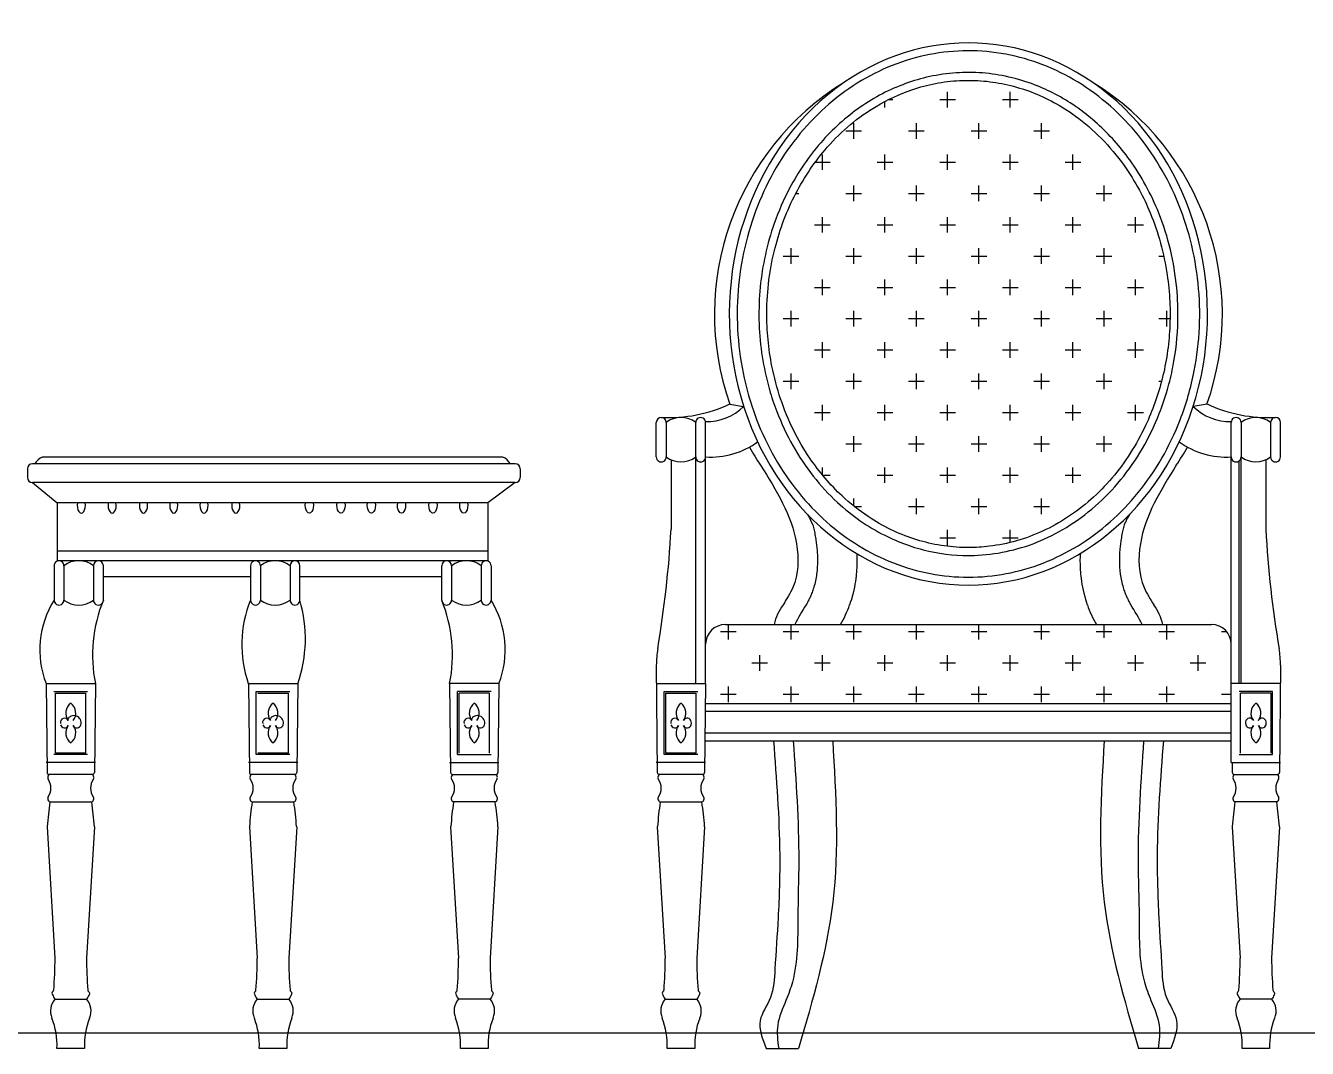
# Model space of a CAD drawing. Header units: inches. Extents: x 6 to 48.5, y 12.5 to 37.3.
# Drawn here: x 21.323 to 22.623, y 25.232 to 26.269 of the extents above; entities that cross this region are included whole.
import ezdxf

# ---------------------------------------------------------------- set-up
doc = ezdxf.new("R2010")
doc.units = ezdxf.units.IN
doc.header["$MEASUREMENT"] = 0
doc.layers.add('02', color=2, linetype='Continuous')
doc.layers.add('1', color=1, linetype='Continuous')

msp = doc.modelspace()

# ---------------------------------------------------------------- linework, layer by layer
at = {"layer": '02'}
for p, q in [((22.1942, 26.1865), (22.1942, 26.1926)), ((22.1977, 26.1944), (22.2022, 26.1944)), ((22.2498, 26.1944), (22.2657, 26.1944)), ((22.2577, 26.1865), (22.2577, 26.2023)), ((22.3133, 26.1944), (22.3292, 26.1944)), ((22.3212, 26.1865), (22.3212, 26.2023)), ((22.1625, 26.1547), (22.1625, 26.1706)), ((22.226, 26.1547), (22.226, 26.1706)), ((22.2895, 26.1547), (22.2895, 26.1706)), ((22.353, 26.1547), (22.353, 26.1706)), ((22.1545, 26.1627), (22.1704, 26.1627)), ((22.218, 26.1627), (22.2339, 26.1627)), ((22.2815, 26.1627), (22.2974, 26.1627)), ((22.345, 26.1627), (22.3609, 26.1627)), ((22.1235, 26.1309), (22.1387, 26.1309)), ((22.1307, 26.123), (22.1307, 26.1388)), ((22.1863, 26.1309), (22.2022, 26.1309)), ((22.1942, 26.123), (22.1942, 26.1388)), ((22.2498, 26.1309), (22.2657, 26.1309)), ((22.2577, 26.123), (22.2577, 26.1388)), ((22.3133, 26.1309), (22.3292, 26.1309)), ((22.3212, 26.123), (22.3212, 26.1388)), ((22.3768, 26.1309), (22.3927, 26.1309)), ((22.3847, 26.123), (22.3847, 26.1388)), ((22.1625, 26.0912), (22.1625, 26.1071)), ((22.226, 26.0912), (22.226, 26.1071)), ((22.2895, 26.0912), (22.2895, 26.1071)), ((22.353, 26.0912), (22.353, 26.1071)), ((22.4165, 26.0912), (22.4165, 26.1071)), ((22.1037, 26.0992), (22.1069, 26.0992)), ((22.1545, 26.0992), (22.1704, 26.0992)), ((22.218, 26.0992), (22.2339, 26.0992)), ((22.2815, 26.0992), (22.2974, 26.0992)), ((22.345, 26.0992), (22.3609, 26.0992)), ((22.4085, 26.0992), (22.4244, 26.0992)), ((22.1307, 26.0595), (22.1307, 26.0753)), ((22.1942, 26.0595), (22.1942, 26.0753)), ((22.2577, 26.0595), (22.2577, 26.0753)), ((22.3212, 26.0595), (22.3212, 26.0753)), ((22.3847, 26.0595), (22.3847, 26.0753)), ((22.4482, 26.0595), (22.4482, 26.0753)), ((22.1228, 26.0674), (22.1387, 26.0674)), ((22.1863, 26.0674), (22.2022, 26.0674)), ((22.2498, 26.0674), (22.2657, 26.0674)), ((22.3133, 26.0674), (22.3292, 26.0674)), ((22.3768, 26.0674), (22.3927, 26.0674)), ((22.4403, 26.0674), (22.4562, 26.0674)), ((22.099, 26.0277), (22.099, 26.0436)), ((22.1625, 26.0277), (22.1625, 26.0436)), ((22.226, 26.0277), (22.226, 26.0436)), ((22.2895, 26.0277), (22.2895, 26.0436)), ((22.353, 26.0277), (22.353, 26.0436)), ((22.4165, 26.0277), (22.4165, 26.0436)), ((22.091, 26.0357), (22.1069, 26.0357)), ((22.1545, 26.0357), (22.1704, 26.0357)), ((22.218, 26.0357), (22.2339, 26.0357)), ((22.2815, 26.0357), (22.2974, 26.0357)), ((22.345, 26.0357), (22.3609, 26.0357)), ((22.4085, 26.0357), (22.4244, 26.0357)), ((22.472, 26.0357), (22.4769, 26.0357)), ((22.1307, 25.996), (22.1307, 26.0118)), ((22.1942, 25.996), (22.1942, 26.0118)), ((22.2577, 25.996), (22.2577, 26.0118)), ((22.3212, 25.996), (22.3212, 26.0118)), ((22.3847, 25.996), (22.3847, 26.0118)), ((22.4482, 25.996), (22.4482, 26.0118)), ((22.1228, 26.0039), (22.1387, 26.0039)), ((22.1863, 26.0039), (22.2022, 26.0039)), ((22.2498, 26.0039), (22.2657, 26.0039)), ((22.3133, 26.0039), (22.3292, 26.0039)), ((22.3768, 26.0039), (22.3927, 26.0039)), ((22.4403, 26.0039), (22.4562, 26.0039)), ((22.091, 25.9722), (22.1069, 25.9722)), ((22.099, 25.9642), (22.099, 25.9801)), ((22.1545, 25.9722), (22.1704, 25.9722)), ((22.1625, 25.9642), (22.1625, 25.9801)), ((22.218, 25.9722), (22.2339, 25.9722)), ((22.226, 25.9642), (22.226, 25.9801)), ((22.2815, 25.9722), (22.2974, 25.9722)), ((22.2895, 25.9642), (22.2895, 25.9801)), ((22.345, 25.9722), (22.3609, 25.9722)), ((22.353, 25.9642), (22.353, 25.9801)), ((22.4085, 25.9722), (22.4244, 25.9722)), ((22.4165, 25.9642), (22.4165, 25.9801)), ((22.472, 25.9722), (22.4833, 25.9722)), ((22.48, 25.9642), (22.48, 25.9801)), ((22.1307, 25.9325), (22.1307, 25.9483)), ((22.1942, 25.9325), (22.1942, 25.9483)), ((22.2577, 25.9325), (22.2577, 25.9483)), ((22.3212, 25.9325), (22.3212, 25.9483)), ((22.3847, 25.9325), (22.3847, 25.9483)), ((22.4482, 25.9325), (22.4482, 25.9483)), ((22.1228, 25.9404), (22.1387, 25.9404)), ((22.1863, 25.9404), (22.2022, 25.9404)), ((22.2498, 25.9404), (22.2657, 25.9404)), ((22.3133, 25.9404), (22.3292, 25.9404)), ((22.3768, 25.9404), (22.3927, 25.9404)), ((22.4403, 25.9404), (22.4562, 25.9404)), ((22.091, 25.9087), (22.1069, 25.9087)), ((22.099, 25.9007), (22.099, 25.9166)), ((22.1545, 25.9087), (22.1704, 25.9087)), ((22.1625, 25.9007), (22.1625, 25.9166)), ((22.218, 25.9087), (22.2339, 25.9087)), ((22.226, 25.9007), (22.226, 25.9166)), ((22.2815, 25.9087), (22.2974, 25.9087)), ((22.2895, 25.9007), (22.2895, 25.9166)), ((22.345, 25.9087), (22.3609, 25.9087)), ((22.353, 25.9007), (22.353, 25.9166)), ((22.4085, 25.9087), (22.4244, 25.9087)), ((22.4165, 25.9007), (22.4165, 25.9166)), ((22.472, 25.9087), (22.4746, 25.9087)), ((22.0369, 25.8856), (22.0508, 25.8832)), ((22.1307, 25.869), (22.1307, 25.8848)), ((22.1942, 25.869), (22.1942, 25.8848)), ((22.2577, 25.869), (22.2577, 25.8848)), ((22.3212, 25.869), (22.3212, 25.8848)), ((22.3847, 25.869), (22.3847, 25.8848)), ((22.4482, 25.869), (22.4482, 25.8848)), ((22.5208, 25.8856), (22.5068, 25.8832)), ((22.1228, 25.8769), (22.1387, 25.8769)), ((22.1863, 25.8769), (22.2022, 25.8769)), ((22.2498, 25.8769), (22.2657, 25.8769)), ((22.3133, 25.8769), (22.3292, 25.8769)), ((22.3768, 25.8769), (22.3927, 25.8769)), ((22.4403, 25.8769), (22.4562, 25.8769)), ((21.9623, 25.8319), (21.9623, 25.8669)), ((21.9723, 25.8669), (21.9723, 25.8319)), ((22.0023, 25.6019), (22.0023, 25.8669)), ((22.0123, 25.6619), (22.0123, 25.8669)), ((22.5453, 25.5219), (22.5453, 25.8669)), ((22.5553, 25.8669), (22.5553, 25.8319)), ((22.5853, 25.8669), (22.5853, 25.8319)), ((22.5953, 25.8319), (22.5953, 25.8669)), ((22.1545, 25.8452), (22.1704, 25.8452)), ((22.1625, 25.8372), (22.1625, 25.8531)), ((22.218, 25.8452), (22.2339, 25.8452)), ((22.226, 25.8372), (22.226, 25.8531)), ((22.2815, 25.8452), (22.2974, 25.8452)), ((22.2895, 25.8372), (22.2895, 25.8531)), ((22.345, 25.8452), (22.3609, 25.8452)), ((22.353, 25.8372), (22.353, 25.8531)), ((22.4085, 25.8452), (22.4244, 25.8452)), ((22.4165, 25.8372), (22.4165, 25.8531)), ((21.8065, 25.8318), (21.3396, 25.8318)), ((21.9773, 25.829), (21.9773, 25.7585)), ((22.5553, 25.6019), (22.5553, 25.8319)), ((22.5803, 25.829), (22.5803, 25.7585)), ((21.3245, 25.8199), (21.3245, 25.8109)), ((21.8192, 25.8249), (21.3295, 25.8249)), ((21.8242, 25.8199), (21.8242, 25.8109)), ((22.1307, 25.8136), (22.1307, 25.8213)), ((22.1942, 25.8055), (22.1942, 25.8213)), ((22.2577, 25.8055), (22.2577, 25.8213)), ((22.3212, 25.8055), (22.3212, 25.8213)), ((22.3847, 25.8055), (22.3847, 25.8213)), ((22.5533, 25.6019), (22.5533, 25.8279)), ((21.3295, 25.8059), (21.3547, 25.7854)), ((21.8192, 25.8059), (21.3295, 25.8059)), ((21.8192, 25.8059), (21.7915, 25.7854)), ((22.1309, 25.8134), (22.1387, 25.8134)), ((22.1863, 25.8134), (22.2022, 25.8134)), ((22.2498, 25.8134), (22.2657, 25.8134)), ((22.3133, 25.8134), (22.3292, 25.8134)), ((22.3768, 25.8134), (22.3927, 25.8134)), ((22.1625, 25.7821), (22.1625, 25.7896)), ((22.226, 25.7737), (22.226, 25.7896)), ((22.2895, 25.7737), (22.2895, 25.7896)), ((22.353, 25.7737), (22.353, 25.7896)), ((21.3547, 25.7854), (21.3547, 25.7266)), ((21.7915, 25.7854), (21.3547, 25.7854)), ((21.7915, 25.7854), (21.7915, 25.7266)), ((22.1631, 25.7817), (22.1704, 25.7817)), ((22.218, 25.7817), (22.2339, 25.7817)), ((22.2815, 25.7817), (22.2974, 25.7817)), ((22.345, 25.7817), (22.3609, 25.7817)), ((22.2577, 25.742), (22.2577, 25.7578)), ((22.3212, 25.7451), (22.3212, 25.7578)), ((22.2498, 25.7499), (22.2657, 25.7499)), ((22.3133, 25.7499), (22.3292, 25.7499)), ((21.3547, 25.7365), (21.7915, 25.7365)), ((21.7915, 25.7266), (21.3547, 25.7266)), ((21.3515, 25.7216), (21.3515, 25.6866)), ((21.3615, 25.7216), (21.3615, 25.6866)), ((21.3915, 25.7216), (21.3915, 25.6866)), ((21.4015, 25.6866), (21.4015, 25.7216)), ((21.5508, 25.7216), (21.5508, 25.6866)), ((21.5608, 25.7216), (21.5608, 25.6866)), ((21.5908, 25.7216), (21.5908, 25.6866)), ((21.6008, 25.6866), (21.6008, 25.7216)), ((21.7447, 25.6866), (21.7447, 25.7216)), ((21.7547, 25.7216), (21.7547, 25.6866)), ((21.7847, 25.7216), (21.7847, 25.6866)), ((21.7947, 25.7216), (21.7947, 25.6866)), ((21.5508, 25.7103), (21.4015, 25.7103)), ((21.7447, 25.7103), (21.6008, 25.7103)), ((22.0123, 25.6019), (22.0123, 25.6619)), ((22.0323, 25.6619), (22.5253, 25.6619)), ((22.0355, 25.6467), (22.0355, 25.6619)), ((22.099, 25.6467), (22.099, 25.6619)), ((22.1625, 25.6467), (22.1625, 25.6619)), ((22.226, 25.6467), (22.226, 25.6619)), ((22.2895, 25.6467), (22.2895, 25.6619)), ((22.353, 25.6467), (22.353, 25.6619)), ((22.4165, 25.6483), (22.4165, 25.6619)), ((22.48, 25.6467), (22.48, 25.6619)), ((22.0275, 25.6547), (22.0434, 25.6547)), ((22.091, 25.6547), (22.1069, 25.6547)), ((22.1545, 25.6547), (22.1704, 25.6547)), ((22.218, 25.6547), (22.2339, 25.6547)), ((22.2815, 25.6547), (22.2974, 25.6547)), ((22.345, 25.6547), (22.3609, 25.6547)), ((22.4085, 25.6547), (22.4244, 25.6547)), ((22.472, 25.6547), (22.4879, 25.6547)), ((22.5355, 25.6547), (22.5408, 25.6547)), ((21.9623, 25.6206), (21.9633, 25.5119)), ((22.0593, 25.6229), (22.0752, 25.6229)), ((22.0672, 25.615), (22.0672, 25.6308)), ((22.1228, 25.6229), (22.1387, 25.6229)), ((22.1307, 25.615), (22.1307, 25.6308)), ((22.1863, 25.6229), (22.2022, 25.6229)), ((22.1942, 25.615), (22.1942, 25.6308)), ((22.2498, 25.6229), (22.2657, 25.6229)), ((22.2577, 25.615), (22.2577, 25.6308)), ((22.3133, 25.6229), (22.3292, 25.6229)), ((22.3212, 25.615), (22.3212, 25.6308)), ((22.3768, 25.6229), (22.3927, 25.6229)), ((22.3847, 25.615), (22.3847, 25.6308)), ((22.4403, 25.6229), (22.4562, 25.6229)), ((22.4482, 25.615), (22.4482, 25.6308)), ((22.5038, 25.6229), (22.5197, 25.6229)), ((22.5117, 25.615), (22.5117, 25.6308)), ((22.5953, 25.6206), (22.5943, 25.5119)), ((21.3434, 25.6019), (21.3444, 25.5119)), ((21.3434, 25.6019), (21.3934, 25.6019)), ((21.3934, 25.6019), (21.3924, 25.5119)), ((21.5486, 25.6019), (21.5496, 25.5119)), ((21.5486, 25.6019), (21.5986, 25.6019)), ((21.5986, 25.6019), (21.5976, 25.5119)), ((21.8027, 25.6019), (21.7527, 25.6019)), ((21.7527, 25.6019), (21.7537, 25.5119)), ((21.8027, 25.6019), (21.8017, 25.5119)), ((21.9623, 25.6019), (22.0123, 25.6019)), ((22.0123, 25.6019), (22.0113, 25.5119)), ((22.0355, 25.5832), (22.0355, 25.5991)), ((22.099, 25.5832), (22.099, 25.5991)), ((22.1625, 25.5832), (22.1625, 25.5991)), ((22.226, 25.5832), (22.226, 25.5991)), ((22.2895, 25.5832), (22.2895, 25.5991)), ((22.353, 25.5832), (22.353, 25.5991)), ((22.4165, 25.5832), (22.4165, 25.5991)), ((22.48, 25.5832), (22.48, 25.5991)), ((22.5953, 25.6019), (22.5453, 25.6019)), ((21.3514, 25.5939), (21.3854, 25.5939)), ((21.3529, 25.5924), (21.3839, 25.5924)), ((21.3529, 25.5314), (21.3529, 25.5924)), ((21.3839, 25.5314), (21.3839, 25.5924)), ((21.5566, 25.5939), (21.5906, 25.5939)), ((21.5566, 25.5299), (21.5566, 25.5939)), ((21.5581, 25.5924), (21.5891, 25.5924)), ((21.5891, 25.5314), (21.5891, 25.5924)), ((21.7947, 25.5939), (21.7607, 25.5939)), ((21.7607, 25.5299), (21.7607, 25.5939)), ((21.7622, 25.5314), (21.7622, 25.5924)), ((21.7932, 25.5924), (21.7622, 25.5924)), ((21.7932, 25.5314), (21.7932, 25.5924)), ((21.9703, 25.5299), (21.9703, 25.5939)), ((21.9703, 25.5939), (22.0043, 25.5939)), ((21.9718, 25.5314), (21.9718, 25.5924)), ((21.9718, 25.5924), (22.0028, 25.5924)), ((22.0028, 25.5314), (22.0028, 25.5924)), ((22.0123, 25.5819), (22.5453, 25.5819)), ((22.0275, 25.5912), (22.0434, 25.5912)), ((22.091, 25.5912), (22.1069, 25.5912)), ((22.1545, 25.5912), (22.1704, 25.5912)), ((22.218, 25.5912), (22.2339, 25.5912)), ((22.2815, 25.5912), (22.2974, 25.5912)), ((22.345, 25.5912), (22.3609, 25.5912)), ((22.4085, 25.5912), (22.4244, 25.5912)), ((22.472, 25.5912), (22.4879, 25.5912)), ((22.5355, 25.5912), (22.5453, 25.5912)), ((22.5873, 25.5939), (22.5533, 25.5939)), ((22.5858, 25.5924), (22.5548, 25.5924)), ((22.5548, 25.5314), (22.5548, 25.5924)), ((22.5858, 25.5314), (22.5858, 25.5924)), ((22.5873, 25.5299), (22.5873, 25.5939)), ((22.0123, 25.5739), (22.5453, 25.5739)), ((22.0123, 25.5519), (22.5453, 25.5519)), ((22.0123, 25.5439), (22.5453, 25.5439)), ((21.3854, 25.5299), (21.3514, 25.5299)), ((21.3839, 25.5314), (21.3529, 25.5314)), ((21.5906, 25.5299), (21.5566, 25.5299)), ((21.5891, 25.5314), (21.5581, 25.5314)), ((21.7607, 25.5299), (21.7947, 25.5299)), ((22.0043, 25.5299), (21.9703, 25.5299)), ((22.0028, 25.5314), (21.9718, 25.5314)), ((22.5533, 25.5299), (22.5873, 25.5299)), ((21.3934, 25.5219), (21.3434, 25.5219)), ((21.5986, 25.5219), (21.5486, 25.5219)), ((21.7527, 25.5219), (21.8027, 25.5219)), ((22.0123, 25.5219), (21.9623, 25.5219)), ((22.5453, 25.5219), (22.5953, 25.5219)), ((22.5463, 25.5219), (22.5463, 25.5119)), ((21.3904, 25.5099), (21.3464, 25.5099)), ((21.5956, 25.5099), (21.5516, 25.5099)), ((21.7557, 25.5099), (21.7997, 25.5099)), ((22.0093, 25.5099), (21.9653, 25.5099)), ((22.5483, 25.5099), (22.5923, 25.5099)), ((21.3472, 25.4819), (21.3897, 25.4819)), ((21.5523, 25.4819), (21.5948, 25.4819)), ((21.799, 25.4819), (21.7565, 25.4819)), ((21.9661, 25.4819), (22.0086, 25.4819)), ((22.5916, 25.4819), (22.5491, 25.4819)), ((21.3444, 25.4568), (21.3524, 25.3234)), ((21.3924, 25.4568), (21.3844, 25.3234)), ((21.5496, 25.4568), (21.5576, 25.3234)), ((21.5976, 25.4568), (21.5896, 25.3234)), ((21.7537, 25.4568), (21.7617, 25.3234)), ((21.8017, 25.4568), (21.7937, 25.3234)), ((21.9633, 25.4568), (21.9713, 25.3234)), ((22.0113, 25.4568), (22.0033, 25.3234)), ((22.5463, 25.4568), (22.5543, 25.3234)), ((22.5943, 25.4568), (22.5863, 25.3234)), ((21.3524, 25.2819), (21.3844, 25.2819)), ((21.5576, 25.2819), (21.5896, 25.2819)), ((21.7937, 25.2819), (21.7617, 25.2819)), ((21.9713, 25.2819), (22.0033, 25.2819)), ((22.5863, 25.2819), (22.5543, 25.2819)), ((21.3824, 25.2319), (21.3544, 25.2319)), ((21.5876, 25.2319), (21.5596, 25.2319)), ((21.7917, 25.2319), (21.7637, 25.2319)), ((22.0013, 25.2319), (21.9733, 25.2319)), ((22.0737, 25.2319), (22.1065, 25.2319)), ((22.484, 25.2319), (22.4512, 25.2319)), ((22.5843, 25.2319), (22.5563, 25.2319))]:
    msp.add_line(p, q, dxfattribs=at)
for centre, radius, start, end in [((22.2969, 25.9769), 0.2756, 121.6531, 199.3554), ((22.2607, 25.9769), 0.2756, 340.6446, 58.3469), ((21.9747, 26.0185), 0.1467, 267.126, 295.09), ((22.0133, 25.9209), 0.0532, 268.8667, 314.8685), ((22.5443, 25.9209), 0.0532, 225.1315, 271.1333), ((22.583, 26.0185), 0.1467, 244.91, 272.874), ((21.9673, 25.8669), 0.005, 360, 180), ((21.9873, 25.8469), 0.025, 53.1301, 126.8699), ((22.0073, 25.8669), 0.005, 0, 180.0019), ((22.5503, 25.8669), 0.005, 359.9981, 180), ((22.5703, 25.8469), 0.025, 53.1301, 126.8699), ((22.5903, 25.8669), 0.005, 360, 180), ((22.0171, 25.9143), 0.0825, 266.6744, 305.5035), ((22.2969, 25.9769), 0.2756, 209.3394, 213.8408), ((22.2607, 25.9769), 0.2756, 326.1592, 330.6606), ((22.5405, 25.9143), 0.0825, 234.4965, 273.3256), ((21.3469, 25.816), 0.0174, 114.5668, 149.2551), ((21.7993, 25.816), 0.0174, 30.7449, 65.4332), ((21.9673, 25.8319), 0.005, 179.8616, 359.9999), ((21.9873, 25.8519), 0.025, 233.1301, 306.8699), ((22.0073, 25.8319), 0.005, 179.9981, 0), ((22.5503, 25.8319), 0.005, 180, 0.0019), ((22.5703, 25.8519), 0.025, 233.1301, 306.8699), ((22.5903, 25.8319), 0.005, 180.0001, 0.1384), ((21.3295, 25.8199), 0.005, 90, 180), ((21.8192, 25.8199), 0.005, 0, 90), ((21.3295, 25.8109), 0.005, 180, 270), ((21.8192, 25.8109), 0.005, 270, 0), ((20.8844, 25.8197), 1.0946, 350.4053, 356.7951), ((23.6732, 25.8197), 1.0946, 183.2049, 189.5947), ((21.3565, 25.7216), 0.005, 359.9981, 180), ((21.3765, 25.7016), 0.025, 53.1301, 126.8699), ((21.3965, 25.7216), 0.005, 360, 180), ((21.5558, 25.7216), 0.005, 359.9981, 180), ((21.5758, 25.7016), 0.025, 53.1301, 126.8699), ((21.5958, 25.7216), 0.005, 360, 180), ((21.7497, 25.7216), 0.005, 360, 180), ((21.7697, 25.7016), 0.025, 53.1301, 126.8699), ((21.7897, 25.7216), 0.005, 0, 180.0019), ((21.432, 25.6362), 0.095, 147.967, 201.152), ((21.3565, 25.6866), 0.005, 180, 0.0019), ((21.3765, 25.7066), 0.025, 233.1301, 306.8699), ((21.5367, 25.631), 0.1462, 157.6501, 191.4673), ((21.3965, 25.6866), 0.005, 180.0001, 0.1384), ((21.6623, 25.6413), 0.1204, 157.8944, 199.0805), ((21.5558, 25.6866), 0.005, 180, 0.0019), ((21.5758, 25.7066), 0.025, 233.1301, 306.8699), ((21.5958, 25.6866), 0.005, 180.0001, 0.1384), ((21.4678, 25.6477), 0.1386, 340.6929, 16.2815), ((21.7497, 25.6866), 0.005, 179.8616, 359.9999), ((21.6094, 25.631), 0.1462, 348.5327, 22.3499), ((21.7697, 25.7066), 0.025, 233.1301, 306.8699), ((21.7897, 25.6866), 0.005, 179.9981, 0), ((21.7141, 25.6362), 0.095, 338.848, 32.033), ((22.136, 25.6495), 0.0556, 144.3314, 167.1019), ((22.2756, 25.5753), 0.1934, 146.5413, 153.3884), ((22.068, 25.7121), 0.0952, 328.1971, 341.523), ((22.4897, 25.7121), 0.0952, 198.4729, 211.7988), ((22.282, 25.5753), 0.1934, 26.6075, 33.4546), ((22.4217, 25.6495), 0.0556, 12.894, 35.6645), ((22.0323, 25.6419), 0.02, 90, 180), ((22.5253, 25.6419), 0.02, 360, 90), ((22.0623, 25.6206), 0.1, 170.4053, 180), ((22.4953, 25.6206), 0.1, 360, 9.5947), ((21.3757, 25.572), 0.0123, 125.9806, 217.7591), ((21.3612, 25.572), 0.0123, 322.2409, 54.0194), ((21.5808, 25.572), 0.0123, 125.9806, 217.7591), ((21.5663, 25.572), 0.0123, 322.2409, 54.0194), ((21.7849, 25.572), 0.0123, 125.9806, 217.7591), ((21.7705, 25.572), 0.0123, 322.2409, 54.0194), ((21.9946, 25.572), 0.0123, 125.9806, 217.7591), ((21.9801, 25.572), 0.0123, 322.2409, 54.0194), ((22.5776, 25.572), 0.0123, 125.9806, 217.7591), ((22.5631, 25.572), 0.0123, 322.2409, 54.0194), ((21.3717, 25.5622), 0.00727, 344.4745, 155.9485), ((21.5768, 25.5622), 0.00727, 344.4745, 155.9485), ((21.781, 25.5622), 0.00727, 344.4745, 155.9485), ((21.3621, 25.5627), 0.00418, 24.1192, 195.6651), ((21.3622, 25.561), 0.00408, 190.9251, 336.9376), ((21.3757, 25.5519), 0.0123, 142.2409, 234.0194), ((21.3612, 25.5519), 0.0123, 305.9806, 37.7591), ((21.3747, 25.561), 0.00408, 203.0624, 349.0749), ((21.5672, 25.5627), 0.00418, 24.1192, 195.6651), ((21.5673, 25.561), 0.00408, 190.9251, 336.9376), ((21.5808, 25.5519), 0.0123, 142.2409, 234.0194), ((21.5663, 25.5519), 0.0123, 305.9806, 37.7591), ((21.5798, 25.561), 0.00408, 203.0624, 349.0749), ((21.7714, 25.5627), 0.00418, 24.1192, 195.6651), ((21.7715, 25.561), 0.00408, 190.9251, 336.9376), ((21.7849, 25.5519), 0.0123, 142.2409, 234.0194), ((21.7705, 25.5519), 0.0123, 305.9806, 37.7591), ((21.784, 25.561), 0.00408, 203.0624, 349.0749), ((21.981, 25.5627), 0.00418, 24.1192, 195.6651), ((21.9811, 25.561), 0.00408, 190.9251, 336.9376), ((21.9946, 25.5519), 0.0123, 142.2409, 234.0194), ((21.9801, 25.5519), 0.0123, 305.9806, 37.7591), ((21.9936, 25.5627), 0.00418, 8.455, 155.8808), ((21.9936, 25.561), 0.00408, 203.0624, 349.0749), ((21.9906, 25.5622), 0.00727, 344.4745, 8.9833), ((22.5671, 25.5622), 0.00727, 171.0167, 195.5255), ((22.564, 25.5627), 0.00418, 24.1192, 171.545), ((22.5641, 25.561), 0.00408, 190.9251, 336.9376), ((22.5776, 25.5519), 0.0123, 142.2409, 234.0194), ((22.5631, 25.5519), 0.0123, 305.9806, 37.7591), ((22.5766, 25.5627), 0.00418, 8.455, 155.8808), ((22.5766, 25.561), 0.00408, 203.0624, 349.0749), ((22.5736, 25.5622), 0.00727, 344.4745, 8.9833), ((21.3464, 25.5119), 0.002, 180, 270), ((21.352, 25.5056), 0.00706, 151.5332, 169.3702), ((21.347, 25.5065), 0.002, 169.3702, 215.8808), ((21.3324, 25.4959), 0.016, 324.0226, 35.8808), ((21.3475, 25.508), 0.002, 142.2299, 151.5332), ((21.3354, 25.5174), 0.0133, 322.2299, 326.082), ((21.4045, 25.4959), 0.016, 144.1192, 215.9774), ((21.3904, 25.5119), 0.002, 270, 0), ((21.4014, 25.5174), 0.0133, 213.918, 217.7701), ((21.3893, 25.508), 0.002, 28.4668, 37.7701), ((21.3849, 25.5056), 0.00706, 10.6298, 28.4668), ((21.3899, 25.5065), 0.002, 324.1192, 10.6298), ((21.5516, 25.5119), 0.002, 180, 270), ((21.5521, 25.5065), 0.002, 169.3702, 215.8808), ((21.5571, 25.5056), 0.00706, 151.5332, 169.3702), ((21.5375, 25.4959), 0.016, 324.0226, 35.8808), ((21.5527, 25.508), 0.002, 142.2299, 151.5332), ((21.5406, 25.5174), 0.0133, 322.2299, 326.082), ((21.6096, 25.4959), 0.016, 144.1192, 215.9774), ((21.6066, 25.5174), 0.0133, 213.918, 217.7701), ((21.5956, 25.5119), 0.002, 270, 0), ((21.5945, 25.508), 0.002, 28.4668, 37.7701), ((21.59, 25.5056), 0.00706, 10.6298, 28.4668), ((21.595, 25.5065), 0.002, 324.1192, 10.6298), ((21.7557, 25.5119), 0.002, 180, 270), ((21.7613, 25.5056), 0.00706, 151.5332, 169.3702), ((21.7563, 25.5065), 0.002, 169.3702, 215.8808), ((21.7417, 25.4959), 0.016, 324.0226, 35.8808), ((21.7568, 25.508), 0.002, 142.2299, 151.5332), ((21.7447, 25.5174), 0.0133, 322.2299, 326.082), ((21.8138, 25.4959), 0.016, 144.1192, 215.9774), ((21.7997, 25.5119), 0.002, 270, 0), ((21.8107, 25.5174), 0.0133, 213.918, 217.7701), ((21.7986, 25.508), 0.002, 28.4668, 37.7701), ((21.7942, 25.5056), 0.00706, 10.6298, 28.4668), ((21.7991, 25.5065), 0.002, 324.1192, 10.6298), ((21.9653, 25.5119), 0.002, 180, 270), ((21.9709, 25.5056), 0.00706, 151.5332, 169.3702), ((21.9659, 25.5065), 0.002, 169.3702, 215.8808), ((21.9513, 25.4959), 0.016, 324.0226, 35.8808), ((21.9664, 25.508), 0.002, 142.2299, 151.5332), ((21.9543, 25.5174), 0.0133, 322.2299, 326.082), ((22.0234, 25.4959), 0.016, 144.1192, 215.9774), ((22.0093, 25.5119), 0.002, 270, 0), ((22.0203, 25.5174), 0.0133, 213.918, 217.7701), ((22.0082, 25.508), 0.002, 28.4668, 37.7701), ((22.0038, 25.5056), 0.00706, 10.6298, 28.4668), ((22.0088, 25.5065), 0.002, 324.1192, 10.6298), ((22.5483, 25.5119), 0.002, 180, 270), ((22.5539, 25.5056), 0.00706, 151.5332, 169.3702), ((22.5489, 25.5065), 0.002, 169.3702, 215.8808), ((22.5343, 25.4959), 0.016, 324.0226, 35.8808), ((22.5494, 25.508), 0.002, 142.2299, 151.5332), ((22.5373, 25.5174), 0.0133, 322.2299, 326.082), ((22.6064, 25.4959), 0.016, 144.1192, 215.9774), ((22.5923, 25.5119), 0.002, 270, 0), ((22.6033, 25.5174), 0.0133, 213.918, 217.7701), ((22.5912, 25.508), 0.002, 28.4668, 37.7701), ((22.5868, 25.5056), 0.00706, 10.6298, 28.4668), ((22.5918, 25.5065), 0.002, 324.1192, 10.6298), ((21.9203, 25.4064), 0.578, 172.4959, 174.9744), ((21.347, 25.4853), 0.002, 144.0226, 191.4466), ((21.3492, 25.4856), 0.00421, 189.4672, 241.4795), ((21.3877, 25.4856), 0.00421, 298.5205, 350.5328), ((20.8166, 25.4064), 0.578, 5.0256, 7.5041), ((21.3899, 25.4853), 0.002, 348.5534, 35.9774), ((22.1254, 25.4064), 0.578, 172.4959, 174.9744), ((21.5521, 25.4853), 0.002, 144.0226, 191.4466), ((21.5543, 25.4856), 0.00421, 189.4672, 241.4795), ((21.5928, 25.4856), 0.00421, 298.5205, 350.5328), ((21.0217, 25.4064), 0.578, 5.0256, 7.5041), ((21.595, 25.4853), 0.002, 348.5534, 35.9774), ((22.3296, 25.4064), 0.578, 172.4959, 174.9744), ((21.7563, 25.4853), 0.002, 144.0226, 191.4466), ((21.7585, 25.4856), 0.00421, 189.4672, 241.4795), ((21.797, 25.4856), 0.00421, 298.5205, 350.5328), ((21.2259, 25.4064), 0.578, 5.0256, 7.5041), ((21.7992, 25.4853), 0.002, 348.5534, 35.9774), ((22.5392, 25.4064), 0.578, 172.4959, 174.9744), ((21.9659, 25.4853), 0.002, 144.0226, 191.4466), ((21.9681, 25.4856), 0.00421, 189.4672, 241.4795), ((22.0066, 25.4856), 0.00421, 298.5205, 350.5328), ((21.4355, 25.4064), 0.578, 5.0256, 7.5041), ((22.0088, 25.4853), 0.002, 348.5534, 35.9774), ((23.1222, 25.4064), 0.578, 172.4959, 174.9744), ((22.5489, 25.4853), 0.002, 144.0226, 191.4466), ((22.5511, 25.4856), 0.00421, 189.4672, 241.4795), ((22.5896, 25.4856), 0.00421, 298.5205, 350.5328), ((22.0185, 25.4064), 0.578, 5.0256, 7.5041), ((22.5918, 25.4853), 0.002, 348.5534, 35.9774), ((21.3464, 25.4569), 0.002, 174.4223, 183.4297), ((21.3904, 25.4569), 0.002, 356.5703, 5.5777), ((21.5516, 25.4569), 0.002, 174.4223, 183.4297), ((21.5956, 25.4569), 0.002, 356.5703, 5.5777), ((21.7557, 25.4569), 0.002, 174.4223, 183.4297), ((21.7997, 25.4569), 0.002, 356.5703, 5.5777), ((21.9653, 25.4569), 0.002, 174.4223, 183.4297), ((22.0093, 25.4569), 0.002, 356.5703, 5.5777), ((22.5483, 25.4569), 0.002, 174.4223, 183.4297), ((22.5923, 25.4569), 0.002, 356.5703, 5.5777), ((20.9335, 25.3241), 0.419, 355.4587, 359.9008), ((21.8034, 25.3241), 0.419, 180.0992, 184.5413), ((21.1386, 25.3241), 0.419, 355.4587, 359.9008), ((22.0085, 25.3241), 0.419, 180.0992, 184.5413), ((21.3427, 25.3241), 0.419, 355.4587, 359.9008), ((22.2127, 25.3241), 0.419, 180.0992, 184.5413), ((21.5524, 25.3241), 0.419, 355.4587, 359.9008), ((22.4223, 25.3241), 0.419, 180.0992, 184.5413), ((22.1354, 25.3241), 0.419, 355.4587, 359.9008), ((23.0053, 25.3241), 0.419, 180.0992, 184.5413), ((21.3491, 25.2911), 0.002, 310.5243, 355.4587), ((21.3877, 25.2911), 0.002, 184.5413, 229.4757), ((21.5543, 25.2911), 0.002, 310.5243, 355.4587), ((21.5929, 25.2911), 0.002, 184.5413, 229.4757), ((21.7584, 25.2911), 0.002, 310.5243, 355.4587), ((21.797, 25.2911), 0.002, 184.5413, 229.4757), ((21.968, 25.2911), 0.002, 310.5243, 355.4587), ((22.0066, 25.2911), 0.002, 184.5413, 229.4757), ((22.551, 25.2911), 0.002, 310.5243, 355.4587), ((22.5896, 25.2911), 0.002, 184.5413, 229.4757), ((21.3662, 25.2699), 0.0183, 138.8879, 203.2981), ((21.3707, 25.2699), 0.0183, 336.7019, 41.1121), ((21.5713, 25.2699), 0.0183, 138.8879, 203.2981), ((21.5758, 25.2699), 0.0183, 336.7019, 41.1121), ((21.7755, 25.2699), 0.0183, 138.8879, 203.2981), ((21.78, 25.2699), 0.0183, 336.7019, 41.1121), ((21.9851, 25.2699), 0.0183, 138.8879, 203.2981), ((21.9896, 25.2699), 0.0183, 336.7019, 41.1121), ((22.5681, 25.2699), 0.0183, 138.8879, 203.2981), ((22.5726, 25.2699), 0.0183, 336.7019, 41.1121), ((21.2775, 25.2352), 0.077, 357.5596, 20.9358), ((21.4593, 25.2352), 0.077, 159.0642, 182.4404), ((21.4827, 25.2352), 0.077, 357.5596, 20.9358), ((21.6645, 25.2352), 0.077, 159.0642, 182.4404), ((21.6868, 25.2352), 0.077, 357.5596, 20.9358), ((21.8686, 25.2352), 0.077, 159.0642, 182.4404), ((21.8964, 25.2352), 0.077, 357.5596, 20.9358), ((22.0782, 25.2352), 0.077, 159.0642, 182.4404), ((22.4794, 25.2352), 0.077, 357.5596, 20.9358), ((22.6612, 25.2352), 0.077, 159.0642, 182.4404)]:
    msp.add_arc(centre, radius, start, end, dxfattribs=at)
for centre, major_axis, ratio, start_param, end_param in [((22.2788, 25.9769), (0, -0.275), 0.881818, 7.539738, 11.309811), ((22.2788, 25.9769), (0, -0.275), 0.881818, 5.026626, 7.539738), ((21.3791, 25.7828), (0, 0.00796), 0.519996, 1.240202, 5.042984), ((21.4104, 25.7828), (0, 0.00796), 0.519996, 1.240202, 5.042984), ((21.4422, 25.7828), (0, 0.00796), 0.519996, 1.240202, 5.042984), ((21.4729, 25.7828), (0, 0.00796), 0.519996, 1.240202, 5.042984), ((21.5036, 25.7828), (0, 0.00796), 0.519996, 1.240202, 5.042984), ((21.5358, 25.7828), (0, 0.00796), 0.519996, 1.240202, 5.042984)]:
    msp.add_ellipse(centre, major_axis=major_axis, ratio=ratio, start_param=start_param, end_param=end_param, dxfattribs=at)
at = {"layer": '02', "extrusion": (0, 0, -1)}
for centre in [(21.6104, 25.7828), (21.6425, 25.7828), (21.6733, 25.7828), (21.7039, 25.7828), (21.7358, 25.7828), (21.767, 25.7828)]:
    msp.add_ellipse(centre, major_axis=(0, 0.00796), ratio=0.519996, start_param=1.240202, end_param=5.042984, dxfattribs=at)
at = {"layer": '02'}
for points, knots in [([(22.5018, 25.8941), (22.5041, 25.9024), (22.5061, 25.9107), (22.5106, 25.9337), (22.5124, 25.9485), (22.5137, 25.9783), (22.5133, 25.9932), (22.5102, 26.0228), (22.5076, 26.0374), (22.5003, 26.066), (22.4956, 26.0799), (22.4842, 26.1067), (22.4775, 26.1195), (22.4624, 26.1437), (22.4539, 26.1551), (22.4355, 26.1761), (22.4255, 26.1857), (22.4043, 26.2029), (22.3931, 26.2105), (22.3697, 26.2235), (22.3576, 26.2288), (22.3327, 26.2372), (22.3199, 26.2402), (22.2942, 26.2438), (22.2812, 26.2443), (22.2553, 26.243), (22.2424, 26.2411), (22.217, 26.2349), (22.2045, 26.2306), (22.1804, 26.2197), (22.1687, 26.2131), (22.1464, 26.1978), (22.1358, 26.189), (22.1161, 26.1697), (22.1069, 26.1591), (22.0902, 26.1363), (22.0827, 26.124), (22.0696, 26.0983), (22.064, 26.0849), (22.0548, 26.057), (22.0512, 26.0426), (22.0462, 26.0134), (22.0447, 25.9986), (22.0441, 25.9688), (22.0448, 25.9539), (22.0485, 25.9244), (22.0515, 25.9099), (22.0556, 25.8952), (22.0557, 25.8947), (22.0559, 25.8941)], [7.539738, 7.539738, 7.539738, 7.539738, 7.636847, 7.636847, 7.803519, 7.803519, 7.970192, 7.970192, 8.136865, 8.136865, 8.303537, 8.303537, 8.47021, 8.47021, 8.636882, 8.636882, 8.803555, 8.803555, 8.970228, 8.970228, 9.1369, 9.1369, 9.303573, 9.303573, 9.470245, 9.470245, 9.636918, 9.636918, 9.803591, 9.803591, 9.970263, 9.970263, 10.136936, 10.136936, 10.303608, 10.303608, 10.470281, 10.470281, 10.636954, 10.636954, 10.803626, 10.803626, 10.970299, 10.970299, 11.136972, 11.136972, 11.303644, 11.303644, 11.309811, 11.309811, 11.309811, 11.309811]), ([(22.4806, 25.9002), (22.4828, 25.9077), (22.4846, 25.9154), (22.4892, 25.9386), (22.4909, 25.9545), (22.4915, 25.9814), (22.4911, 25.9924), (22.4888, 26.0165), (22.4867, 26.0295), (22.4806, 26.0549), (22.4767, 26.0672), (22.468, 26.0889), (22.4636, 26.0983), (22.4537, 26.1164), (22.4483, 26.125), (22.4375, 26.14), (22.4323, 26.1465), (22.4214, 26.1587), (22.4156, 26.1645), (22.4024, 26.1764), (22.3949, 26.1824), (22.3805, 26.1922), (22.3738, 26.1962), (22.36, 26.2035), (22.353, 26.2067), (22.3373, 26.2127), (22.3286, 26.2153), (22.3109, 26.2193), (22.302, 26.2207), (22.2841, 26.2221), (22.2752, 26.2221), (22.2573, 26.2209), (22.2483, 26.2196), (22.2313, 26.2159), (22.2232, 26.2135), (22.2071, 26.2077), (22.1993, 26.2043), (22.1839, 26.1963), (22.1764, 26.1917), (22.1619, 26.1817), (22.1549, 26.1761), (22.1415, 26.1641), (22.1351, 26.1576), (22.1231, 26.1438), (22.1174, 26.1365), (22.1068, 26.121), (22.1019, 26.1129), (22.0914, 26.0931), (22.0862, 26.081), (22.0782, 26.0583), (22.0752, 26.0477), (22.0705, 26.0262), (22.0687, 26.0153), (22.0666, 25.9932), (22.0662, 25.9821), (22.0666, 25.9599), (22.0675, 25.9488), (22.0706, 25.9269), (22.0728, 25.916), (22.0761, 25.9037), (22.0765, 25.9019), (22.077, 25.9002)], [7.539738, 7.539738, 7.539738, 7.539738, 7.635682, 7.635682, 7.827572, 7.827572, 7.960768, 7.960768, 8.119835, 8.119835, 8.278901, 8.278901, 8.408486, 8.408486, 8.538071, 8.538071, 8.645549, 8.645549, 8.753026, 8.753026, 8.882811, 8.882811, 8.990643, 8.990643, 9.098475, 9.098475, 9.227427, 9.227427, 9.35638, 9.35638, 9.485333, 9.485333, 9.614285, 9.614285, 9.734546, 9.734546, 9.854807, 9.854807, 9.975067, 9.975067, 10.095328, 10.095328, 10.215079, 10.215079, 10.33483, 10.33483, 10.454581, 10.454581, 10.617366, 10.617366, 10.751435, 10.751435, 10.885504, 10.885504, 11.019573, 11.019573, 11.153642, 11.153642, 11.287711, 11.287711, 11.309811, 11.309811, 11.309811, 11.309811]), ([(22.2788, 25.7399), (22.286, 25.7399), (22.2931, 25.7404), (22.3094, 25.7424), (22.3185, 25.7442), (22.3366, 25.7493), (22.3454, 25.7526), (22.3628, 25.7606), (22.3712, 25.7653), (22.3876, 25.776), (22.3955, 25.782), (22.4105, 25.7954), (22.4176, 25.8026), (22.431, 25.8183), (22.4372, 25.8267), (22.4486, 25.8445), (22.4538, 25.8539), (22.4619, 25.8712), (22.4651, 25.879), (22.4708, 25.8949), (22.4733, 25.9031), (22.4774, 25.9196), (22.4791, 25.9281), (22.4816, 25.9451), (22.4825, 25.9537), (22.4834, 25.9714), (22.4835, 25.9805), (22.4826, 25.9987), (22.4817, 26.0077), (22.4788, 26.0276), (22.4765, 26.0384), (22.4707, 26.0594), (22.4672, 26.0697), (22.4598, 26.0875), (22.4562, 26.0952), (22.4475, 26.1112), (22.4423, 26.1196), (22.4296, 26.1374), (22.4219, 26.1466), (22.4054, 26.1634), (22.3965, 26.171), (22.3802, 26.1829), (22.3729, 26.1875), (22.358, 26.1956), (22.3503, 26.1992), (22.3347, 26.2051), (22.3267, 26.2075), (22.3106, 26.2112), (22.3025, 26.2125), (22.2862, 26.214), (22.278, 26.2141), (22.2617, 26.2133), (22.2536, 26.2123), (22.2374, 26.2092), (22.2294, 26.2071), (22.209, 26.2002), (22.1968, 26.1945), (22.1761, 26.1821), (22.1674, 26.1759), (22.1509, 26.1621), (22.143, 26.1544), (22.1295, 26.1391), (22.1238, 26.1316), (22.1131, 26.116), (22.1081, 26.1077), (22.0992, 26.0905), (22.0952, 26.0816), (22.0882, 26.0631), (22.0852, 26.0536), (22.08, 26.0333), (22.0779, 26.0224), (22.0751, 26.0004), (22.0744, 25.9893), (22.0743, 25.9691), (22.0747, 25.96), (22.0764, 25.9419), (22.0778, 25.9329), (22.0818, 25.9127), (22.0847, 25.9015), (22.092, 25.8799), (22.0964, 25.8694), (22.1063, 25.8493), (22.1119, 25.8397), (22.1228, 25.8236), (22.128, 25.8168), (22.1389, 25.804), (22.1446, 25.798), (22.159, 25.7845), (22.168, 25.7775), (22.1846, 25.7665), (22.1921, 25.7621), (22.2076, 25.7546), (22.2155, 25.7514), (22.2316, 25.7462), (22.2397, 25.7441), (22.2562, 25.7412), (22.2645, 25.7403), (22.2748, 25.74), (22.2768, 25.7399), (22.2788, 25.7399)], [0, 0, 0, 0, 0.107297, 0.107297, 0.246329, 0.246329, 0.385361, 0.385361, 0.524393, 0.524393, 0.663425, 0.663425, 0.802457, 0.802457, 0.941489, 0.941489, 1.080521, 1.080521, 1.187985, 1.187985, 1.295448, 1.295448, 1.402912, 1.402912, 1.510376, 1.510376, 1.623326, 1.623326, 1.736276, 1.736276, 1.873896, 1.873896, 2.011517, 2.011517, 2.120474, 2.120474, 2.24912, 2.24912, 2.410578, 2.410578, 2.572036, 2.572036, 2.694926, 2.694926, 2.817815, 2.817815, 2.940705, 2.940705, 3.063595, 3.063595, 3.186484, 3.186484, 3.309374, 3.309374, 3.432263, 3.432263, 3.627312, 3.627312, 3.777772, 3.777772, 3.928232, 3.928232, 4.053867, 4.053867, 4.179503, 4.179503, 4.305138, 4.305138, 4.430774, 4.430774, 4.569008, 4.569008, 4.707243, 4.707243, 4.820334, 4.820334, 4.933424, 4.933424, 5.078187, 5.078187, 5.22295, 5.22295, 5.367712, 5.367712, 5.481064, 5.481064, 5.594416, 5.594416, 5.753108, 5.753108, 5.878042, 5.878042, 6.002976, 6.002976, 6.12791, 6.12791, 6.252844, 6.252844, 6.283185, 6.283185, 6.283185, 6.283185]), ([(22.0559, 25.8941), (22.0583, 25.8859), (22.061, 25.8778), (22.0692, 25.8563), (22.0754, 25.8433), (22.0896, 25.8185), (22.0976, 25.8069), (22.1151, 25.7852), (22.1247, 25.7752), (22.1451, 25.7571), (22.156, 25.749), (22.1787, 25.7351), (22.1905, 25.7291), (22.2149, 25.7196), (22.2275, 25.716), (22.2529, 25.7112), (22.2658, 25.7099), (22.2915, 25.7099), (22.3044, 25.7111), (22.3298, 25.7159), (22.3423, 25.7195), (22.3668, 25.729), (22.3786, 25.7349), (22.4013, 25.7488), (22.4122, 25.7569), (22.4327, 25.7749), (22.4422, 25.7849), (22.4598, 25.8065), (22.4678, 25.8182), (22.482, 25.8429), (22.4882, 25.8559), (22.4966, 25.8775), (22.4994, 25.8857), (22.5018, 25.8941)], [5.026626, 5.026626, 5.026626, 5.026626, 5.123856, 5.123856, 5.289353, 5.289353, 5.45485, 5.45485, 5.620347, 5.620347, 5.785844, 5.785844, 5.951341, 5.951341, 6.116838, 6.116838, 6.282334, 6.282334, 6.447831, 6.447831, 6.613328, 6.613328, 6.778825, 6.778825, 6.944322, 6.944322, 7.109819, 7.109819, 7.275316, 7.275316, 7.440813, 7.440813, 7.539738, 7.539738, 7.539738, 7.539738]), ([(22.077, 25.9002), (22.0792, 25.8926), (22.0817, 25.8852), (22.0891, 25.866), (22.0945, 25.8544), (22.1069, 25.8325), (22.1138, 25.8221), (22.129, 25.8028), (22.1372, 25.7939), (22.1533, 25.779), (22.1611, 25.7728), (22.1771, 25.7616), (22.1854, 25.7567), (22.2011, 25.7488), (22.2084, 25.7456), (22.2233, 25.7403), (22.2309, 25.7381), (22.2537, 25.733), (22.2693, 25.7315), (22.2956, 25.7324), (22.3063, 25.7337), (22.3276, 25.7382), (22.3381, 25.7413), (22.3586, 25.7495), (22.3686, 25.7546), (22.3884, 25.7667), (22.3982, 25.7739), (22.4167, 25.7901), (22.4254, 25.7991), (22.4414, 25.8186), (22.4487, 25.8292), (22.4618, 25.8516), (22.4675, 25.8635), (22.4755, 25.8838), (22.4782, 25.8919), (22.4806, 25.9002)], [5.026626, 5.026626, 5.026626, 5.026626, 5.122812, 5.122812, 5.281664, 5.281664, 5.440516, 5.440516, 5.599368, 5.599368, 5.732425, 5.732425, 5.865482, 5.865482, 5.977055, 5.977055, 6.088629, 6.088629, 6.311775, 6.311775, 6.467031, 6.467031, 6.622288, 6.622288, 6.777544, 6.777544, 6.941709, 6.941709, 7.105875, 7.105875, 7.27004, 7.27004, 7.434205, 7.434205, 7.539738, 7.539738, 7.539738, 7.539738]), ([(22.068, 25.8235), (22.0838, 25.7982), (22.1076, 25.7602), (22.1065, 25.706), (22.0943, 25.6876), (22.0908, 25.6819)], [0, 0, 0, 0, 87.553469, 132.210601, 152.069849, 152.069849, 152.069849, 152.069849]), ([(22.4896, 25.8235), (22.4739, 25.7982), (22.45, 25.7602), (22.4512, 25.706), (22.4634, 25.6876), (22.4669, 25.6819)], [0, 0, 0, 0, 87.553469, 132.210601, 152.069849, 152.069849, 152.069849, 152.069849]), ([(22.1156, 25.7736), (22.119, 25.7681), (22.1193, 25.7662), (22.1214, 25.7625), (22.1222, 25.7587), (22.1233, 25.7528), (22.1237, 25.7506), (22.1243, 25.7467), (22.1245, 25.745), (22.1249, 25.7414), (22.1251, 25.7396), (22.1256, 25.7341), (22.1257, 25.7304), (22.1257, 25.7222), (22.1255, 25.7177), (22.1243, 25.7085), (22.1233, 25.7039), (22.1214, 25.6977), (22.1209, 25.696), (22.1199, 25.6936), (22.1196, 25.6929), (22.1191, 25.6915), (22.1188, 25.6909), (22.1183, 25.6897), (22.118, 25.6891), (22.1172, 25.6874), (22.1166, 25.6862), (22.1154, 25.684), (22.1148, 25.683), (22.1143, 25.6819)], [68.154425, 68.154425, 68.154425, 68.154425, 71.194176, 71.194176, 81.462415, 81.462415, 87.213218, 87.213218, 91.824832, 91.824832, 96.436447, 96.436447, 105.659675, 105.659675, 116.504914, 116.504914, 127.350154, 127.350154, 131.260654, 131.260654, 133.015185, 133.015185, 134.481223, 134.481223, 135.947261, 135.947261, 138.879337, 138.879337, 141.893274, 141.893274, 141.893274, 141.893274]), ([(22.4421, 25.7736), (22.4386, 25.7681), (22.4384, 25.7662), (22.4363, 25.7625), (22.4355, 25.7587), (22.4343, 25.7528), (22.434, 25.7506), (22.4334, 25.7467), (22.4332, 25.745), (22.4327, 25.7414), (22.4325, 25.7396), (22.4321, 25.7341), (22.4319, 25.7304), (22.4319, 25.7222), (22.4322, 25.7177), (22.4334, 25.7085), (22.4343, 25.7039), (22.4363, 25.6977), (22.4368, 25.696), (22.4377, 25.6936), (22.438, 25.6929), (22.4386, 25.6915), (22.4388, 25.6909), (22.4394, 25.6897), (22.4397, 25.6891), (22.4405, 25.6874), (22.4411, 25.6862), (22.4422, 25.684), (22.4428, 25.683), (22.4434, 25.6819)], [68.154425, 68.154425, 68.154425, 68.154425, 71.194176, 71.194176, 81.462415, 81.462415, 87.213218, 87.213218, 91.824832, 91.824832, 96.436447, 96.436447, 105.659675, 105.659675, 116.504914, 116.504914, 127.350154, 127.350154, 131.260654, 131.260654, 133.015185, 133.015185, 134.481223, 134.481223, 135.947261, 135.947261, 138.879337, 138.879337, 141.893274, 141.893274, 141.893274, 141.893274]), ([(22.1656, 25.7338), (22.1657, 25.7312), (22.1657, 25.7285), (22.1657, 25.723), (22.1656, 25.7202), (22.1652, 25.7144), (22.165, 25.7116), (22.1636, 25.7008), (22.1619, 25.6926), (22.1588, 25.6834), (22.1585, 25.6827), (22.1583, 25.6819)], [101.193086, 101.193086, 101.193086, 101.193086, 106.145767, 106.145767, 111.199535, 111.199535, 116.082516, 116.082516, 129.223317, 129.223317, 130.344107, 130.344107, 130.344107, 130.344107]), ([(22.3921, 25.7338), (22.392, 25.7312), (22.3919, 25.7285), (22.392, 25.723), (22.3921, 25.7202), (22.3924, 25.7144), (22.3927, 25.7116), (22.394, 25.7008), (22.3958, 25.6926), (22.3989, 25.6834), (22.3991, 25.6827), (22.3994, 25.6819)], [101.193086, 101.193086, 101.193086, 101.193086, 106.145767, 106.145767, 111.199535, 111.199535, 116.082516, 116.082516, 129.223317, 129.223317, 130.344107, 130.344107, 130.344107, 130.344107]), ([(21.3504, 25.2896), (21.3498, 25.2891), (21.3491, 25.2881), (21.3503, 25.2851), (21.3515, 25.2833), (21.3524, 25.2819)], [2.095607, 2.095607, 2.095607, 2.095607, 4.242641, 6.024868, 11.002604, 11.002604, 11.002604, 11.002604]), ([(21.3864, 25.2896), (21.387, 25.2891), (21.3877, 25.2881), (21.3866, 25.2851), (21.3854, 25.2833), (21.3844, 25.2819)], [2.095607, 2.095607, 2.095607, 2.095607, 4.242641, 6.024868, 11.002604, 11.002604, 11.002604, 11.002604]), ([(21.5556, 25.2896), (21.555, 25.2891), (21.5543, 25.2881), (21.5554, 25.2851), (21.5566, 25.2833), (21.5576, 25.2819)], [2.095607, 2.095607, 2.095607, 2.095607, 4.242641, 6.024868, 11.002604, 11.002604, 11.002604, 11.002604]), ([(21.5916, 25.2896), (21.5921, 25.2891), (21.5929, 25.2881), (21.5917, 25.2851), (21.5905, 25.2833), (21.5896, 25.2819)], [2.095607, 2.095607, 2.095607, 2.095607, 4.242641, 6.024868, 11.002604, 11.002604, 11.002604, 11.002604]), ([(21.7597, 25.2896), (21.7591, 25.2891), (21.7584, 25.2881), (21.7595, 25.2851), (21.7608, 25.2833), (21.7617, 25.2819)], [2.095607, 2.095607, 2.095607, 2.095607, 4.242641, 6.024868, 11.002604, 11.002604, 11.002604, 11.002604]), ([(21.7957, 25.2896), (21.7963, 25.2891), (21.797, 25.2881), (21.7959, 25.2851), (21.7946, 25.2833), (21.7937, 25.2819)], [2.095607, 2.095607, 2.095607, 2.095607, 4.242641, 6.024868, 11.002604, 11.002604, 11.002604, 11.002604]), ([(21.9693, 25.2896), (21.9688, 25.2891), (21.968, 25.2881), (21.9692, 25.2851), (21.9704, 25.2833), (21.9713, 25.2819)], [2.095607, 2.095607, 2.095607, 2.095607, 4.242641, 6.024868, 11.002604, 11.002604, 11.002604, 11.002604]), ([(22.0053, 25.2896), (22.0059, 25.2891), (22.0066, 25.2881), (22.0055, 25.2851), (22.0043, 25.2833), (22.0033, 25.2819)], [2.095607, 2.095607, 2.095607, 2.095607, 4.242641, 6.024868, 11.002604, 11.002604, 11.002604, 11.002604]), ([(22.5523, 25.2896), (22.5518, 25.2891), (22.551, 25.2881), (22.5522, 25.2851), (22.5534, 25.2833), (22.5543, 25.2819)], [2.095607, 2.095607, 2.095607, 2.095607, 4.242641, 6.024868, 11.002604, 11.002604, 11.002604, 11.002604]), ([(22.5883, 25.2896), (22.5889, 25.2891), (22.5896, 25.2881), (22.5885, 25.2851), (22.5873, 25.2833), (22.5863, 25.2819)], [2.095607, 2.095607, 2.095607, 2.095607, 4.242641, 6.024868, 11.002604, 11.002604, 11.002604, 11.002604])]:
    msp.add_open_spline(points, degree=3, knots=knots, dxfattribs=at)
for points in [[(22.0811, 25.5439), (22.0874, 25.428), (22.0858, 25.3646), (22.0826, 25.3123), (22.078, 25.2834), (22.0677, 25.2602), (22.0737, 25.2319)], [(22.1011, 25.5439), (22.1067, 25.4224), (22.1058, 25.3646), (22.1003, 25.2992), (22.0938, 25.2806), (22.0854, 25.2555), (22.0864, 25.2319)], [(22.1412, 25.5439), (22.1412, 25.3802), (22.1065, 25.2319)], [(22.4165, 25.5439), (22.4165, 25.3802), (22.4512, 25.2319)], [(22.4565, 25.5439), (22.4509, 25.4224), (22.4519, 25.3646), (22.4573, 25.2992), (22.4639, 25.2806), (22.4722, 25.2555), (22.4713, 25.2319)], [(22.4765, 25.5439), (22.4703, 25.428), (22.4719, 25.3646), (22.475, 25.3123), (22.4797, 25.2834), (22.4899, 25.2602), (22.484, 25.2319)]]:
    msp.add_spline(points, degree=3, dxfattribs=at)
at = {"layer": '1'}
msp.add_line((6.3075, 25.2476), (26.6337, 25.2476), dxfattribs=at)

doc.saveas('drawing.dxf')
